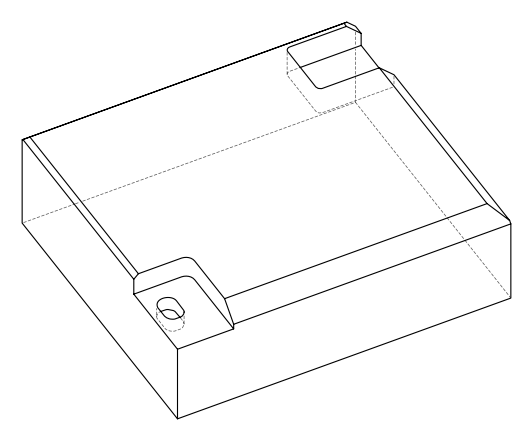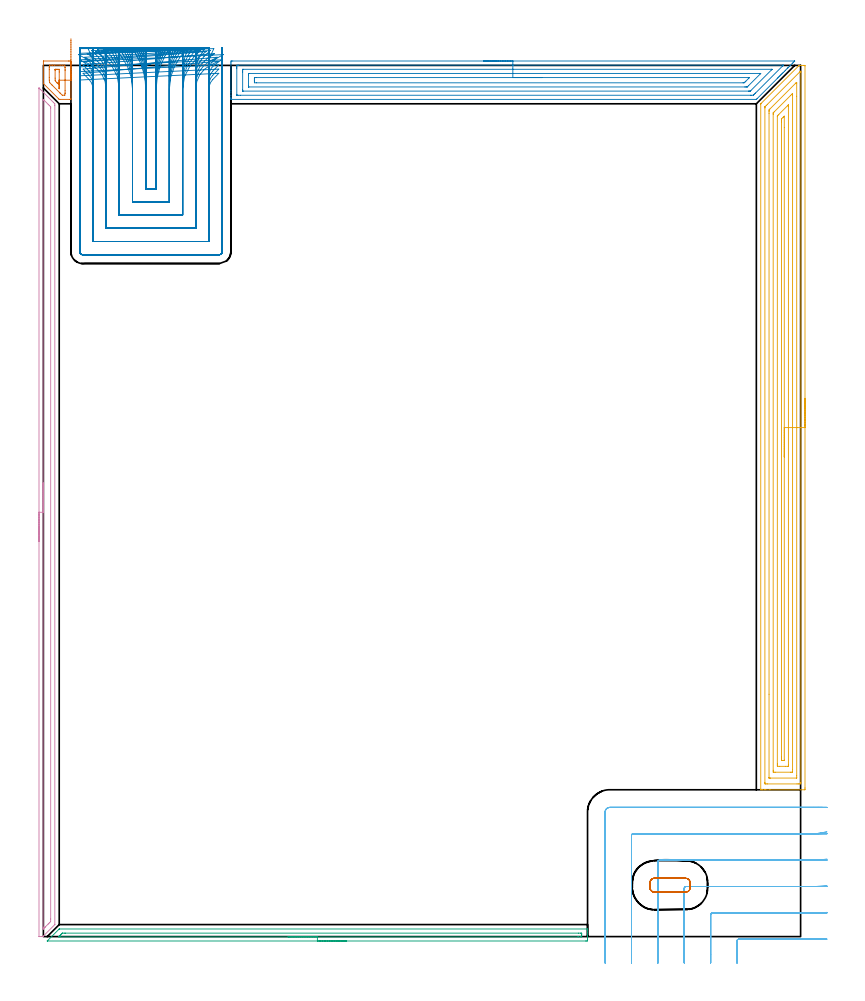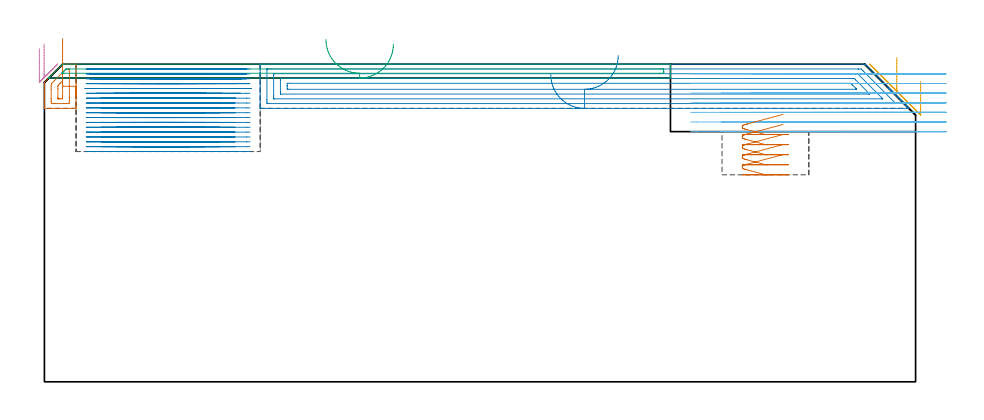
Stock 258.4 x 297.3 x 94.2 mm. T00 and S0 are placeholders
(PLAN: 8 operations, 2 tool changes, 78.3 min)
(1 AREA_MILL | FG_CHAMFER_SURFACE | UGT0205_001 | 0.57 min | 1394 mm3)
(2 AREA_MILL_1 | FG_CHAMFER_SURFACE_1 | UGT0205_001 | 7.7 min | 17257 mm3)
(3 AREA_MILL_2 | FG_CHAMFER_SURFACE_2 | UGT0205_001 | 3.08 min | 1600 mm3)
(4 AREA_MILL_3 | FG_CHAMFER_SURFACE_3 | UGT0205_001 | 4.77 min | 4123 mm3)
(5 AREA_MILL_4 | FG_CHAMFER_SURFACE_4 | UGT0205_001 | 11.83 min | 28094 mm3)
(6 MILL_CORNER_NOTCH_RECTANGULAR | CORNER_NOTCH_RECTANGULAR | NXT0201_011 | Follow Part, ap 3, ae 75% | 7.94 min | 71756 mm3)
(7 MILL_RECTANGULAR_POCKET | POCKET_RECTANGULAR_STRAIGHT | NXT0201_011 | Follow Part, ap 3, ae 75% | 0.82 min | 4874 mm3)
(8 MILL_SLOT | SLOT_PARTIAL_RECTANGULAR | NXT0201_008 | Follow Part, ap 1.5, ae 75% | 41.59 min | 94266 mm3)
(TOOL UGT0205_001 | Chamfer Mill 20 x 3 x 45 deg. | D20 FL50 Z2)
(TOOL NXT0201_011 | ENDMILL 12mm [2P460-1200-NA 1630] | D12 FL38 Z6)
(TOOL NXT0201_008 | ENDMILL 6mm [2P460-0600-NA 1630] | D6 FL26 Z6)
(OP 1 AREA_MILL)
G17 G21 G94 G90
T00 M6
G54
G17 G0 G90 X9.4 Y306.392 S1061 M3
G43 Z104.2 H0
Z87.65
G94 G1 Y305.749 Z87.061 F250.
Y305.057 Z86.53
Y304.321 Z86.061
Y303.547 Z85.658
Y302.741 Z85.324
Y301.909 Z85.062
Y301.058 Z84.873
Y300.193 Z84.759
Y299.321 Z84.721
Y298.45 Z84.759
Y297.585 Z84.873
Y296.733 Z85.061
Y295.901 Z85.324
Y295.095 Z85.658
Y294.321 Z86.06
Y293.585 Z86.529
Y292.893 Z87.06
Y292.25 Z87.65
X9.399 Y286.009 Z93.889
X9.39 Y285.706 Z94.192
X9.066 Y285.7 Z94.2
X5.573
X5.405 Y285.704 Z94.189
X5.25 Y285.849 Z94.05
X0.066 Y291.033 Z88.865
X0.01 Y291.101 Z88.797
X0. Y291.167 Z88.731
Y298.602 Z81.297
X0.01 Y298.792 Z81.106
X0.099 Y298.8 Z81.1
X8.594
X9.065 Y298.797 Z81.103
X9.394 Y298.79 Z81.104
X9.398 Y298.396 Z81.498
X9.4 Y298.06 Z81.835
Y294.006 Z85.888
Y293.333 Z86.566
Y292.25 Z87.65
X7.4
Y288.657 Z91.243
X7.397 Y287.86 Z92.04
X7.394 Y287.784 Z92.116
X7.319 Y287.121 Z92.779
X7.182 Y287.12 Z92.78
X6.446 Y287.121 Z92.779
X5.692 Y287.86 Z92.04
X5.573 Y287.977 Z91.923
X2.954 Y290.596 Z89.304
X2.186 Y291.372 Z88.528
X2.081 Y291.481 Z88.419
X2.01 Y292.25 Z87.65
X2. Y293.209 Z86.691
Y295.843 Z84.057
X2.003 Y296.64 Z83.26
X2.006 Y296.716 Z83.184
X2.081 Y297.379 Z82.521
X2.217 Y297.381 Z82.519
X2.954 Y297.385 Z82.515
X3.086 Y297.386 Z82.514
X3.827
X5.705
X6.446 Y297.384 Z82.516
X7.183 Y297.381 Z82.519
X7.319 Y297.379 Z82.521
X7.391 Y296.64 Z83.26
X7.397 Y296.562 Z83.338
X7.4 Y295.762 Z84.138
Y295.681 Z84.219
Y292.25 Z87.65
X5.4 Y292.251 Z87.649
X5.399 Y291.546 Z88.354
X5.398 Y291.372 Z88.528
X5.39 Y290.678 Z89.222
X4.7 Y291.306 Z88.594
X4.636 Y291.372 Z88.528
X4.037 Y292.038 Z87.862
X4.015 Y292.25 Z87.65
X4.002 Y292.952 Z86.948
X4. Y295.588 Z84.312
X4.001 Y295.762 Z84.138
X4.003 Y295.938 Z83.962
X4.006 Y295.959 Z83.941
X4.008 Y295.964 Z83.936
X4.034 Y295.966 Z83.934
X4.145 Y295.97 Z83.93
X4.283 Y295.971 Z83.929
X4.492
X4.7
X5.369 Y295.967 Z83.933
X5.379 Y295.965 Z83.935
X5.393 Y295.944 Z83.956
X5.396 Y295.762 Z84.138
X5.4 Y295.058 Z84.842
Y292.424 Z87.476
Y292.251 Z87.649
Y291.662 Z88.292
X5.399 Y291.131 Z88.984
Y290.662 Z89.72
Y290.259 Z90.494
Y289.925 Z91.3
X5.398 Y289.663 Z92.132
Y289.474 Z92.984
Y289.36 Z93.848
Y289.322 Z94.72
Y289.36 Z95.592
Y289.474 Z96.456
Y289.663 Z97.308
X5.399 Y289.925 Z98.14
Y290.259 Z98.946
Y290.662 Z99.72
Y291.131 Z100.456
X5.4 Y291.662 Z101.148
Y292.251 Z101.791
G0 Z104.2
M5
M2
(OP 2 AREA_MILL_1)
G17 G21 G94 G90
T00 M6
G54
G17 G0 G90 X150.2 Y298.8 S1061 M3
G43 Z104.2 H0
Z91.1
G94 G1 X150.238 Z90.228 F250.
X150.352 Z89.364
X150.541 Z88.512
X150.803 Z87.68
X151.137 Z86.874
X151.54 Z86.1
X152.008 Z85.364
X152.54 Z84.672
X153.129 Z84.029
X153.772 Z83.44
X154.464 Z82.909
X155.2 Z82.44
X155.974 Z82.037
X156.78 Z81.703
X157.612 Z81.441
X158.463 Z81.252
X159.328 Z81.138
X160.2 Z81.1
X256.378 Y298.799 Z81.099
X256.383 Y298.795 Z81.104
X256.378 Y298.781 Z81.117
X256.316 Y298.716 Z81.183
X255.76 Y298.16 Z81.74
X255.559 Y297.957 Z81.939
X254.925 Y297.325 Z82.575
X254.889 Y297.289 Z82.61
X254.681 Y297.079 Z82.817
X254.09 Y296.49 Z83.41
X253.996 Y296.395 Z83.503
X253.803 Y296.201 Z83.695
X253.255 Y295.655 Z84.245
X252.925 Y295.323 Z84.573
X252.419 Y294.819 Z85.08
X252.209 Y294.608 Z85.289
X252.048 Y294.445 Z85.45
X251.888 Y294.287 Z85.61
X251.763 Y294.162 Z85.736
X251.608 Y294.006 Z85.889
X251.457 Y293.856 Z86.042
X251.316 Y293.715 Z86.183
X251.169 Y293.567 Z86.328
X251.025 Y293.424 Z86.474
X250.869 Y293.268 Z86.629
X250.73 Y293.128 Z86.768
X250.593 Y292.992 Z86.905
X250.423 Y292.822 Z87.076
X243.521 Y285.921 Z93.979
X243.313 Y285.714 Z94.185
X243.295 Y285.706 Z94.193
X243.277 Y285.7 Z94.2
X64.171
X64.01 Y285.702 Z94.188
X64.003 Y285.851 Z94.041
X64. Y286.008 Z93.891
Y286.311 Z93.589
Y286.982 Z92.913
Y288.195 Z91.702
Y288.738 Z91.156
X64.001 Y297.79 Z82.107
X64.006 Y298.396 Z81.501
X64.01 Y298.792 Z81.105
X64.211 Y298.796 Z81.103
X64.617 Y298.8 Z81.1
X160.2
Y297.386 Z82.514
X252.209 Y297.385 Z82.515
X252.345
X252.462 Y297.381 Z82.519
X252.511 Y297.379 Z82.521
Y297.373 Z82.527
X252.438 Y297.294 Z82.606
X252.307 Y297.158 Z82.742
X252.209 Y297.059 Z82.841
X243.01 Y287.86 Z92.04
X242.698 Y287.551 Z92.349
X242.383 Y287.244 Z92.656
X242.242 Y287.12 Z92.78
X241.49 Y287.115 Z92.785
X241.355
X67.162 Y287.114 Z92.786
X66.404 Y287.115 Z92.785
X66.267 Y287.116 Z92.784
X66.048 Y287.121 Z92.779
X66.009 Y287.129 Z92.771
X66.005 Y287.158 Z92.742
X66.003 Y287.189 Z92.711
X66.001 Y287.378 Z92.522
X66. Y296.159 Z83.741
X66.004 Y296.64 Z83.26
X66.009 Y297.028 Z82.872
X66.034 Y297.379 Z82.521
X66.404 Y297.384 Z82.516
X66.54 Y297.385 Z82.515
X160.2 Y297.386 Z82.514
Y295.972 Z83.928
X248.424 Y295.971 Z83.929
X248.499 Y295.97 Z83.93
X248.636 Y295.966 Z83.934
X248.652 Y295.964 Z83.936
X248.645 Y295.952 Z83.948
X248.636 Y295.937 Z83.963
X248.549 Y295.848 Z84.052
X248.463 Y295.762 Z84.138
X241.438 Y288.738 Z91.162
X241.267 Y288.575 Z91.325
X241.234 Y288.545 Z91.355
X241.213 Y288.535 Z91.365
X241.164 Y288.533 Z91.367
X241.022 Y288.53 Z91.37
X240.809 Y288.529 Z91.371
X240.597
X68.12
X68.063 Y288.53 Z91.37
X68.026 Y288.533 Z91.367
X68.012 Y288.535 Z91.365
X68.01 Y288.551 Z91.349
X68.003 Y288.738 Z91.162
X68.001 Y288.924 Z90.976
X68. Y295.071 Z84.829
X68.003 Y295.762 Z84.138
X68.007 Y295.943 Z83.957
X68.013 Y295.965 Z83.935
X68.032 Y295.967 Z83.933
X68.084 Y295.969 Z83.931
X68.191 Y295.971 Z83.929
X160.2 Y295.972 Z83.928
Y294.557 Z85.343
X244.503
X244.671 Y294.554 Z85.346
X244.778 Y294.55 Z85.35
X244.789 Y294.549 Z85.351
X244.782 Y294.539 Z85.361
X244.758 Y294.51 Z85.39
X244.722 Y294.471 Z85.429
X244.657 Y294.405 Z85.495
X240.597 Y290.346 Z89.554
X240.224 Y289.982 Z89.918
X240.189 Y289.95 Z89.95
X240.123 Y289.947 Z89.953
X239.984 Y289.945 Z89.955
X239.703 Y289.943 Z89.957
X239.371
X70.139
X70.062 Y289.945 Z89.955
X70.027 Y289.947 Z89.953
X70.012 Y289.949 Z89.951
X70.009 Y289.967 Z89.933
X70.005 Y290.067 Z89.833
X70. Y290.471 Z89.429
Y293.983 Z85.917
X70.003 Y294.434 Z85.466
X70.007 Y294.54 Z85.36
X70.01 Y294.549 Z85.351
X70.018 Y294.551 Z85.349
X70.055 Y294.555 Z85.345
X70.123 Y294.556 Z85.344
X160.2 Y294.557 Z85.343
Y293.143 Z86.757
X240.597 Y293.142 Z86.758
X240.918 Y293.128 Z86.772
X240.762 Y292.966 Z86.934
X240.597 Y292.796 Z87.104
X239.703 Y291.902 Z87.998
X239.434 Y291.637 Z88.263
X239.162 Y291.372 Z88.528
X238.825 Y291.358 Z88.542
X238.81 Y291.357 Z88.543
X72.657
X72.01 Y291.372 Z88.528
X72.002 Y292.016 Z87.884
X72.001 Y292.25 Z87.65
X72.004 Y292.892 Z87.008
X72.01 Y293.128 Z86.772
X72.642 Y293.143 Z86.757
X72.657
X160.2
X161.072 Z86.795
X161.936 Z86.909
X162.788 Z87.098
X163.62 Z87.36
X164.426 Z87.694
X165.2 Z88.097
X165.936 Z88.565
X166.628 Z89.096
X167.271 Z89.686
X167.86 Z90.329
X168.392 Z91.021
X168.86 Z91.757
X169.263 Z92.531
X169.597 Z93.337
X169.859 Z94.169
X170.048 Z95.02
X170.162 Z95.885
X170.2 Z96.757
G0 Z104.2
M5
M2
(OP 3 AREA_MILL_2)
G17 G21 G94 G90
T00 M6
G54
G17 G0 G90 X103.5 Y-1.5 S1061 M3
G43 Z104.2 H0
Z100.1
G94 G1 X103.462 Z99.228 F250.
X103.348 Z98.364
X103.159 Z97.512
X102.897 Z96.68
X102.563 Z95.874
X102.16 Z95.1
X101.692 Z94.364
X101.16 Z93.672
X100.571 Z93.029
X99.928 Z92.44
X99.236 Z91.908
X98.5 Z91.44
X97.726 Z91.037
X96.92 Z90.703
X96.088 Z90.441
X95.236 Z90.252
X94.372 Z90.138
X93.5 Z90.1
X1.381
X1.318 Y-1.495 Z90.102
X1.316 Z90.103
X1.332 Y-1.467 Z90.131
X5.192 Y2.392 Z93.992
X5.363 Y2.561 Z94.157
X5.405 Y2.596 Z94.189
X5.494 Y2.6 Z94.2
X185.527
X185.69 Y2.598 Z94.189
X185.696 Y2.483 Z94.076
X185.7 Y2.362 Z93.961
Y2.096 Z93.695
Y1.421 Z93.016
Y0.213 Z91.81
Y-0.321 Z91.273
Y-0.925 Z90.67
X185.696 Y-1.192 Z90.403
X185.69 Y-1.493 Z90.103
X185.393 Y-1.497 Z90.101
X185.08 Y-1.5 Z90.1
X93.5
Y-0.086 Z91.514
X5.862 Y-0.085 Z91.515
X5.494 Y-0.084 Z91.516
X5.248 Y-0.082 Z91.518
X5.192 Y-0.079 Z91.521
X5.214 Y-0.048 Z91.552
X5.268 Y0.011 Z91.611
X5.494 Y0.243 Z91.843
X5.648 Y0.399 Z91.999
X5.8 Y0.55 Z92.15
X6.091 Y0.838 Z92.438
X6.387 Y1.127 Z92.727
X6.452 Y1.179 Z92.779
X6.508 Y1.181 Z92.781
X6.631 Y1.184 Z92.784
X7.28 Y1.186 Z92.786
X7.522
X182.642 Y1.185 Z92.785
X183.293 Y1.183 Z92.783
X183.619 Y1.179 Z92.779
X183.69 Y1.177 Z92.777
X183.694 Y1.078 Z92.678
X183.699 Y0.945 Z92.545
Y0.55 Z92.15
Y0.155 Z91.755
X183.694 Y0.022 Z91.622
X183.69 Y-0.077 Z91.523
X183.619 Y-0.079 Z91.521
X183.293 Y-0.083 Z91.517
X182.642 Y-0.085 Z91.515
X182.4 Y-0.086 Z91.514
X93.5
X92.628 Z91.552
X91.764 Z91.666
X90.912 Z91.855
X90.08 Z92.117
X89.274 Z92.451
X88.5 Z92.854
X87.764 Z93.323
X87.072 Z93.854
X86.429 Z94.443
X85.84 Z95.086
X85.308 Z95.778
X84.84 Z96.514
X84.437 Z97.288
X84.103 Z98.094
X83.841 Z98.926
X83.652 Z99.778
X83.538 Z100.643
X83.5 Z101.514
G0 Z104.2
M5
M2
(OP 4 AREA_MILL_3)
G17 G21 G94 G90
T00 M6
G54
G17 G0 G90 X-1.5 Y134.8 S1061 M3
G43 Z104.2 H0
Z98.8
G94 G1 Y134.838 Z97.928 F250.
Y134.952 Z97.064
Y135.141 Z96.212
Y135.403 Z95.38
Y135.737 Z94.574
Y136.14 Z93.8
Y136.608 Z93.064
Y137.139 Z92.372
Y137.729 Z91.729
Y138.372 Z91.14
Y139.064 Z90.608
Y139.8 Z90.14
Y140.574 Z89.737
Y141.38 Z89.403
Y142.212 Z89.141
Y143.063 Z88.952
Y143.928 Z88.838
Y144.8 Z88.8
Y289.319
X-1.497 Y289.585 Z88.802
X-1.496 Y289.586 Z88.804
X-1.485 Y289.585 Z88.815
X-1.36 Y289.46 Z88.94
X-1.01 Y289.112 Z89.286
X3.41 Y284.691 Z93.707
X3.857 Y284.243 Z94.156
X3.898 Y284.195 Z94.184
X3.9 Y283.632 Z94.2
Y4.182
X3.894 Y4.105 Z94.191
X3.878 Y4.077 Z94.176
X-0.035 Y0.164 Z90.263
X-0.126 Y0.075 Z90.172
X-0.194 Y0.01 Z90.103
X-0.451 Y0. Z89.848
X-1.251 Z89.048
X-1.493 Y0.01 Z88.805
X-1.5 Y0.063 Z88.8
Y144.8
X-0.086 Z90.214
Y285.418
X-0.084 Y285.596 Z90.216
X-0.081 Y285.684 Z90.219
X-0.08 Y285.713 Z90.22
X-0.059 Y285.697 Z90.241
X0.025 Y285.618 Z90.325
X0.231 Y285.418 Z90.531
X1.642 Y284.008 Z91.942
X2.015 Y283.632 Z92.315
X2.397 Y283.241 Z92.697
X2.479 Y283.148 Z92.779
X2.481 Y283.099 Z92.781
X2.484 Y282.993 Z92.784
X2.486 Y282.781 Z92.786
Y282.74
X2.485 Y6.009 Z92.785
Y5.967
X2.47 Y5.132 Z92.77
X2.419 Y5.075 Z92.719
X2.031 Y4.682 Z92.331
X1.642 Y4.292 Z91.942
X0.639 Y3.289 Z90.939
X0.584 Y3.234 Z90.884
X0.252 Y2.907 Z90.552
X-0.072 Y2.59 Z90.228
X-0.079 Y2.586 Z90.221
X-0.081 Y2.618 Z90.219
X-0.084 Y2.707 Z90.216
X-0.085 Y2.887 Z90.215
X-0.086 Y3.248 Z90.214
Y144.8
Y145.671 Z90.252
Y146.536 Z90.366
Y147.388 Z90.555
Y148.22 Z90.817
Y149.026 Z91.151
Y149.8 Z91.554
Y150.536 Z92.023
Y151.228 Z92.554
Y151.871 Z93.143
Y152.46 Z93.786
Y152.991 Z94.478
Y153.46 Z95.214
Y153.863 Z95.988
Y154.197 Z96.794
Y154.459 Z97.626
Y154.648 Z98.478
Y154.762 Z99.343
Y154.8 Z100.214
G0 Z104.2
M5
M2
(OP 5 AREA_MILL_4)
G17 G21 G94 G90
T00 M6
G54
G17 G0 G90 X259.9 Y183.7 S1061 M3
G43 Z104.2 H0
Z89.1
G94 G1 Y183.662 Z88.228 F250.
Y183.548 Z87.364
Y183.359 Z86.512
Y183.097 Z85.68
Y182.763 Z84.874
Y182.36 Z84.1
Y181.891 Z83.364
Y181.36 Z82.672
Y180.771 Z82.029
Y180.128 Z81.44
Y179.436 Z80.909
Y178.7 Z80.44
Y177.926 Z80.037
Y177.12 Z79.703
Y176.288 Z79.441
Y175.436 Z79.252
Y174.572 Z79.138
Y173.7 Z79.1
Y50.732
X259.896 Y50.321 Z79.102
X259.892 Y50.11 Z79.106
X259.678 Y50.1 Z79.319
X247.932 Z91.063
X246.529 Z92.467
X246.165 Z92.83
X245.436 Z93.563
X245.197 Z93.803
X244.816 Y50.107 Z94.175
X244.803 Y50.109 Z94.188
X244.8 Y50.284 Z94.2
Y284.148
X244.805 Y284.194 Z94.191
X244.849 Y284.25 Z94.149
X257.736 Y297.137 Z81.262
X257.778 Y297.179 Z81.219
X257.898 Y297.29 Z81.094
X258.014 Y297.299 Z80.979
X258.38 Y297.3 Z80.619
X258.458 Z80.542
X258.69 Z80.31
X259.419 Z79.577
X259.782 Z79.214
X259.891 Y297.297 Z79.105
X259.9 Y297.116 Z79.1
Y173.7
X258.486 Z80.514
X258.485 Y52.571 Z80.515
X258.484 Y52.52 Z80.516
X258.475 Y52.11 Z80.525
X258.064 Y52.103 Z80.936
X257.652 Y52.101 Z81.348
X257.183 Y52.1 Z81.817
X247.049 Y52.101 Z91.951
X246.577 Y52.103 Z92.423
X246.332 Y52.11 Z92.668
X246.221 Y52.127 Z92.779
X246.215 Y52.469 Z92.785
Y52.52
Y282.782
X246.216 Y282.993 Z92.784
X246.219 Y283.098 Z92.781
X246.221 Y283.147 Z92.779
X246.239 Y283.178 Z92.761
X246.308 Y283.254 Z92.693
X246.679 Y283.628 Z92.321
X247.049 Y283.999 Z91.951
X258.101 Y295.051 Z80.899
X258.235 Y295.183 Z80.765
X258.293 Y295.237 Z80.707
X258.347 Y295.285 Z80.653
X258.419 Y295.294 Z80.581
X258.446 Z80.554
X258.469 Y295.29 Z80.531
X258.479 Y295.284 Z80.521
X258.486 Y294.88 Z80.514
Y173.7
X257.072 Z81.928
Y54.896 Z81.929
X257.07 Y54.309 Z81.93
X257.068 Y54.155 Z81.932
X257.065 Y54.119 Z81.935
X257.063 Y54.11 Z81.937
X257.042 Y54.107 Z81.958
X256.973 Y54.101 Z82.027
X248.138 Y54.1 Z90.862
X247.932 Y54.101 Z91.068
X247.726 Y54.103 Z91.274
X247.667 Y54.106 Z91.333
X247.637 Y54.11 Z91.363
X247.635 Y54.126 Z91.365
X247.631 Y54.206 Z91.369
X247.629 Y54.309 Z91.371
X247.628 Y82.703 Z91.372
X247.629 Y280.878 Z91.371
Y281.465
X247.631 Y281.77 Z91.369
X247.636 Y282.065 Z91.365
X247.642 Y282.131 Z91.358
X247.895 Y282.396 Z91.105
X256.802 Y291.302 Z82.198
X256.919 Y291.407 Z82.081
X257.065 Y291.508 Z81.935
X257.069 Y291.302 Z81.931
X257.07 Y291.173 Z81.93
X257.071 Y286.761 Z81.929
X257.072 Y173.7 Z81.928
X255.657 Z83.343
Y56.992
X255.654 Y56.331 Z83.346
X255.65 Y56.115 Z83.35
X255.441 Y56.109 Z83.559
X255.001 Y56.1 Z83.999
X249.699 Z89.301
X249.258 Y56.108 Z89.742
X249.05 Y56.113 Z89.95
X249.048 Y56.234 Z89.952
X249.043 Y56.761 Z89.957
Y280.571
X249.046 Y280.903 Z89.954
X249.05 Y281.067 Z89.95
X249.058 Y281.097 Z89.942
X249.076 Y281.121 Z89.924
X249.114 Y281.163 Z89.886
X249.414 Y281.465 Z89.586
X255.001 Y287.052 Z83.999
X255.336 Y287.386 Z83.664
X255.467 Y287.513 Z83.533
X255.65 Y287.688 Z83.35
X255.654 Y287.432 Z83.346
X255.657 Y287.061 Z83.343
Y173.7
X254.243 Z84.757
X254.242 Y58.525 Z84.758
X254.239 Y58.27 Z84.761
X254.236 Y58.11 Z84.764
X254.201 Y58.106 Z84.799
X254.117 Y58.103 Z84.883
X253.906 Y58.1 Z85.094
X253.234 Z85.766
X251.255 Z87.745
X250.583 Y58.104 Z88.417
X250.487 Y58.107 Z88.513
X250.465 Y58.109 Z88.535
X250.462 Y58.228 Z88.538
X250.459 Y58.398 Z88.541
X250.457 Y58.908 Z88.543
Y279.803
X250.46 Y279.931 Z88.54
X250.464 Y280.015 Z88.536
X250.469 Y280.06 Z88.531
X250.485 Y280.079 Z88.515
X250.583 Y280.183 Z88.417
X250.775 Y280.376 Z88.225
X250.969 Y280.571 Z88.031
X253.886 Y283.488 Z85.114
X254.117 Y283.719 Z84.883
X254.195 Y283.794 Z84.805
X254.223 Y283.818 Z84.777
X254.232 Y283.825 Z84.768
X254.236 Y283.804 Z84.764
X254.24 Y283.636 Z84.76
X254.243 Y283.381 Z84.757
Y283.254
Y173.7
X252.829 Z86.171
Y60.205
X252.827 Y60.145 Z86.173
X252.825 Y60.116 Z86.175
X252.822 Y60.11 Z86.178
X252.809 Y60.104 Z86.191
X252.35 Y60.102 Z86.65
X251.925 Y60.104 Z87.075
X251.879 Y60.11 Z87.121
X251.877 Y60.154 Z87.123
X251.873 Y60.569 Z87.127
X251.871 Y61.053 Z87.129
Y61.463
Y277.888
X251.873 Y278.371 Z87.127
X251.876 Y278.782 Z87.124
X251.879 Y279.019 Z87.121
X252.436 Y279.589 Z86.564
X252.524 Y279.676 Z86.476
X252.636 Y279.788 Z86.364
X252.731 Y279.88 Z86.269
X252.797 Y279.941 Z86.203
X252.82 Y279.96 Z86.18
X252.822 Y279.952 Z86.178
X252.825 Y279.902 Z86.175
X252.828 Y279.778 Z86.172
X252.829 Y276.127 Z86.171
Y173.7
Y172.828 Z86.209
Y171.963 Z86.323
Y171.112 Z86.512
Y170.28 Z86.774
Y169.474 Z87.108
Y168.7 Z87.511
Y167.964 Z87.98
Y167.272 Z88.511
Y166.629 Z89.1
Y166.04 Z89.743
Y165.508 Z90.435
Y165.04 Z91.171
Y164.637 Z91.945
Y164.303 Z92.751
Y164.041 Z93.583
Y163.852 Z94.435
Y163.738 Z95.3
Y163.7 Z96.171
G0 Z104.2
M5
M2
(OP 6 MILL_CORNER_NOTCH_RECTANGULAR)
G17 G21 G94 G90
T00 M6
G54
G17 G0 G90 X267.334 Y-0.779 S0 M3
G43 Z104.2 H1
Z91.343
G94 G1 X264.336 Y-0.876 F250.
G2 X262.872 Y-0.9 R45. F500.
G1 X237.296
G3 X236.7 Y-1.496 R0.6
G1 Y-6.
Y-9. F250.
G0 Z104.2
X267.397 Y8.26
Z91.343
G1 X264.4 Y8.132
G2 X262.872 Y8.1 R36. F500.
G1 X228.296
G3 X227.7 Y7.504 R0.6
G1 Y-6.
Y-9. F250.
G0 Z104.2
X267.395 Y17.313
Z91.343
G1 X264.4 Y17.143
G2 X262.872 Y17.1 R27. F500.
G1 X219.296
G3 X218.7 Y16.503 R0.6
G1 Y-6.
Y-9. F250.
G0 Z104.2
X267.389 Y26.42
Z91.343
G1 X264.4 Y26.165
G2 X262.872 Y26.1 R18. F500.
G1 X210.297
G3 X209.7 Y25.503 R0.6
G1 Y-6.
Y-9. F250.
G0 Z104.2
X267.356 Y35.74
Z91.343
G1 X264.4 Y35.231
G2 X262.872 Y35.1 R9. F500.
G1 X201.297
G3 X200.7 Y34.503 R0.6
G1 Y-6.
Y-9. F250.
G0 Z104.2
X265.872 Y44.1
Z91.343
G1 X262.872
X193.3 F500.
G3 X191.7 Y42.5 R1.6
G1 Y-6.
Y-9. F250.
G0 Z104.2
X267.334 Y-0.779
Z88.486
G1 X264.336 Y-0.876
G2 X262.88 Y-0.9 R45. F500.
G1 X237.296
G3 X236.7 Y-1.496 R0.6
G1 Y-6.
Y-9. F250.
G0 Z104.2
X267.397 Y8.259
Z88.486
G1 X264.4 Y8.132
G2 X262.88 Y8.1 R36. F500.
G1 X228.296
G3 X227.7 Y7.504 R0.6
G1 Y-6.
Y-9. F250.
G0 Z104.2
X267.395 Y17.312
Z88.486
G1 X264.4 Y17.143
G2 X262.88 Y17.1 R27. F500.
G1 X219.296
G3 X218.7 Y16.504 R0.6
G1 Y-6.
Y-9. F250.
G0 Z104.2
X267.389 Y26.418
Z88.486
G1 X264.4 Y26.164
G2 X262.88 Y26.1 R18. F500.
G1 X210.297
G3 X209.7 Y25.503 R0.6
G1 Y-6.
Y-9. F250.
G0 Z104.2
X267.357 Y35.736
Z88.486
G1 X264.4 Y35.229
G2 X262.88 Y35.1 R9. F500.
G1 X201.297
G3 X200.7 Y34.503 R0.6
G1 Y-6.
Y-9. F250.
G0 Z104.2
X265.88 Y44.1
Z88.486
G1 X262.88
X193.3 F500.
G3 X191.7 Y42.5 R1.6
G1 Y-6.
Y-9. F250.
G0 Z104.2
X267.332 Y-0.884
Z85.629
G1 X264.332 Y-0.899
G2 X264.095 Y-0.9 R45. F500.
G1 X237.296
G3 X236.7 Y-1.496 R0.6
G1 Y-6.
Y-9. F250.
G0 Z104.2
X267.4 Y8.127
Z85.629
G1 X264.4 Y8.101
G2 X264.095 Y8.1 R36. F500.
G1 X228.296
G3 X227.7 Y7.504 R0.6
G1 Y-6.
Y-9. F250.
G0 Z104.2
X267.4 Y17.136
Z85.629
G1 X264.4 Y17.102
G2 X264.095 Y17.1 R27. F500.
G1 X219.296
G3 X218.7 Y16.504 R0.6
G1 Y-6.
Y-9. F250.
G0 Z104.2
X267.4 Y26.153
Z85.629
G1 X264.4 Y26.103
G2 X264.095 Y26.1 R18. F500.
G1 X210.297
G3 X209.7 Y25.503 R0.6
G1 Y-6.
Y-9. F250.
G0 Z104.2
X267.398 Y35.207
Z85.629
G1 X264.4 Y35.105
G2 X264.095 Y35.1 R9. F500.
G1 X201.297
G3 X200.7 Y34.503 R0.6
G1 Y-6.
Y-9. F250.
G0 Z104.2
X267.095 Y44.1
Z85.629
G1 X264.095
X193.3 F500.
G3 X191.7 Y42.5 R1.6
G1 Y-6.
Y-9. F250.
G0 Z104.2
X267.332 Y-0.9
Z82.771
G1 X264.332
X237.296 F500.
G3 X236.7 Y-1.496 R0.6
G1 Y-6.
Y-9. F250.
G0 Z104.2
X267.4 Y8.1
Z82.771
G1 X264.4
X228.296 F500.
G3 X227.7 Y7.504 R0.6
G1 Y-6.
Y-9. F250.
G0 Z104.2
X267.4 Y17.1
Z82.771
G1 X264.4
X219.296 F500.
G3 X218.7 Y16.504 R0.6
G1 Y-6.
Y-9. F250.
G0 Z104.2
X267.4 Y26.1
Z82.771
G1 X264.4
X210.297 F500.
G3 X209.7 Y25.503 R0.6
G1 Y-6.
Y-9. F250.
G0 Z104.2
X267.4 Y35.1
Z82.771
G1 X264.4
X201.297 F500.
G3 X200.7 Y34.503 R0.6
G1 Y-6.
Y-9. F250.
G0 Z104.2
X267.4 Y44.1
Z82.771
G1 X264.4
X193.3 F500.
G3 X191.7 Y42.5 R1.6
G1 Y-6.
Y-9. F250.
G0 Z104.2
X267.332 Y-0.9
Z79.914
G1 X264.332
X237.296 F500.
G3 X236.7 Y-1.496 R0.6
G1 Y-6.
Y-9. F250.
G0 Z104.2
X267.4 Y8.1
Z79.914
G1 X264.4
X228.296 F500.
G3 X227.7 Y7.504 R0.6
G1 Y-6.
Y-9. F250.
G0 Z104.2
X267.4 Y17.1
Z79.914
G1 X264.4
X219.296 F500.
G3 X218.7 Y16.504 R0.6
G1 Y-6.
Y-9. F250.
G0 Z104.2
X267.4 Y26.1
Z79.914
G1 X264.4
X210.297 F500.
G3 X209.7 Y25.503 R0.6
G1 Y-6.
Y-9. F250.
G0 Z104.2
X267.4 Y35.1
Z79.914
G1 X264.4
X201.297 F500.
G3 X200.7 Y34.503 R0.6
G1 Y-6.
Y-9. F250.
G0 Z104.2
X267.4 Y44.1
Z79.914
G1 X264.4
X193.3 F500.
G3 X191.7 Y42.5 R1.6
G1 Y-6.
Y-9. F250.
G0 Z104.2
X267.332 Y-0.9
Z77.057
G1 X264.332
X237.296 F500.
G3 X236.7 Y-1.496 R0.6
G1 Y-6.
Y-9. F250.
G0 Z104.2
X267.4 Y8.1
Z77.057
G1 X264.4
X228.296 F500.
G3 X227.7 Y7.504 R0.6
G1 Y-6.
Y-9. F250.
G0 Z104.2
X267.4 Y17.1
Z77.057
G1 X264.4
X219.296 F500.
G3 X218.7 Y16.504 R0.6
G1 Y-6.
Y-9. F250.
G0 Z104.2
X267.4 Y26.1
Z77.057
G1 X264.4
X210.297 F500.
G3 X209.7 Y25.503 R0.6
G1 Y-6.
Y-9. F250.
G0 Z104.2
X267.4 Y35.1
Z77.057
G1 X264.4
X201.297 F500.
G3 X200.7 Y34.503 R0.6
G1 Y-6.
Y-9. F250.
G0 Z104.2
X267.4 Y44.1
Z77.057
G1 X264.4
X193.3 F500.
G3 X191.7 Y42.5 R1.6
G1 Y-6.
Y-9. F250.
G0 Z104.2
X267.332 Y-0.9
Z74.2
G1 X264.332
X237.296 F500.
G3 X236.7 Y-1.496 R0.6
G1 Y-6.
Y-9. F250.
G0 Z104.2
X267.4 Y8.1
Z74.2
G1 X264.4
X228.296 F500.
G3 X227.7 Y7.504 R0.6
G1 Y-6.
Y-9. F250.
G0 Z104.2
X267.4 Y17.1
Z74.2
G1 X264.4
X219.296 F500.
G3 X218.7 Y16.504 R0.6
G1 Y-6.
Y-9. F250.
G0 Z104.2
X267.4 Y26.1
Z74.2
G1 X264.4
X210.297 F500.
G3 X209.7 Y25.503 R0.6
G1 Y-6.
Y-9. F250.
G0 Z104.2
X267.4 Y35.1
Z74.2
G1 X264.4
X201.297 F500.
G3 X200.7 Y34.503 R0.6
G1 Y-6.
Y-9. F250.
G0 Z104.2
X267.4 Y44.1
Z74.2
G1 X264.4
X193.3 F500.
G3 X191.7 Y42.5 R1.6
G1 Y-6.
Y-9. F250.
G0 Z104.2
M5
M2
(OP 7 MILL_RECTANGULAR_POCKET)
G17 G21 G94 G90
T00 M6
G54
G17 G0 G90 X219.054 Y19.9 S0 M3
G43 Z104.2 H1
Z79.309
G94 G1 X208.5 Z76.481 F250.
X208.377 Z76.448
X208.08 Y19.845 Z76.367
X207.8 Y19.732 Z76.286
X207.548 Y19.566 Z76.205
X207.334 Y19.352 Z76.124
X207.168 Y19.1 Z76.043
X207.055 Y18.82 Z75.962
X207. Y18.523 Z75.882
Y16.577 Z75.36
X207.055 Y16.28 Z75.279
X207.168 Y16. Z75.198
X207.334 Y15.748 Z75.117
X207.548 Y15.534 Z75.036
X207.8 Y15.368 Z74.956
X208.08 Y15.255 Z74.875
X208.377 Y15.2 Z74.794
X213.85 Z73.327
X219.2 F500.
G3 X220.7 Y16.7 R1.5
G1 Y18.4
G3 X219.2 Y19.9 R1.5
G1 X208.5
G3 X207. Y18.4 R1.5
G1 Y16.7
G3 X208.5 Y15.2 R1.5
G1 X213.85
X214.85
G0 X219.054 Y19.9 Z76.327
G1 X208.5 Z73.499 F250.
X208.377 Z73.466
X208.08 Y19.845 Z73.385
X207.8 Y19.732 Z73.305
X207.548 Y19.566 Z73.224
X207.334 Y19.352 Z73.143
X207.168 Y19.1 Z73.062
X207.055 Y18.82 Z72.981
X207. Y18.523 Z72.9
Y16.577 Z72.379
X207.055 Y16.28 Z72.298
X207.168 Y16. Z72.217
X207.334 Y15.748 Z72.136
X207.548 Y15.534 Z72.055
X207.8 Y15.368 Z71.974
X208.08 Y15.255 Z71.893
X208.377 Y15.2 Z71.812
X213.85 Z70.345
X219.2 F500.
G3 X220.7 Y16.7 R1.5
G1 Y18.4
G3 X219.2 Y19.9 R1.5
G1 X208.5
G3 X207. Y18.4 R1.5
G1 Y16.7
G3 X208.5 Y15.2 R1.5
G1 X213.85
X214.85
G0 X219.054 Y19.9 Z73.345
G1 X208.5 Z70.517 F250.
X208.377 Z70.485
X208.08 Y19.845 Z70.404
X207.8 Y19.732 Z70.323
X207.548 Y19.566 Z70.242
X207.334 Y19.352 Z70.161
X207.168 Y19.1 Z70.08
X207.055 Y18.82 Z69.999
X207. Y18.523 Z69.918
Y16.577 Z69.397
X207.055 Y16.28 Z69.316
X207.168 Y16. Z69.235
X207.334 Y15.748 Z69.154
X207.548 Y15.534 Z69.073
X207.8 Y15.368 Z68.992
X208.08 Y15.255 Z68.911
X208.377 Y15.2 Z68.83
X213.85 Z67.364
X219.2 F500.
G3 X220.7 Y16.7 R1.5
G1 Y18.4
G3 X219.2 Y19.9 R1.5
G1 X208.5
G3 X207. Y18.4 R1.5
G1 Y16.7
G3 X208.5 Y15.2 R1.5
G1 X213.85
X214.85
G0 X219.054 Y19.9 Z70.364
G1 X208.5 Z67.536 F250.
X208.377 Z67.503
X208.08 Y19.845 Z67.422
X207.8 Y19.732 Z67.341
X207.548 Y19.566 Z67.26
X207.334 Y19.352 Z67.179
X207.168 Y19.1 Z67.098
X207.055 Y18.82 Z67.017
X207. Y18.523 Z66.936
Y16.577 Z66.415
X207.055 Y16.28 Z66.334
X207.168 Y16. Z66.253
X207.334 Y15.748 Z66.172
X207.548 Y15.534 Z66.091
X207.8 Y15.368 Z66.01
X208.08 Y15.255 Z65.929
X208.377 Y15.2 Z65.848
X213.85 Z64.382
X219.2 F500.
G3 X220.7 Y16.7 R1.5
G1 Y18.4
G3 X219.2 Y19.9 R1.5
G1 X208.5
G3 X207. Y18.4 R1.5
G1 Y16.7
G3 X208.5 Y15.2 R1.5
G1 X213.85
X214.85
G0 X219.054 Y19.9 Z67.382
G1 X208.5 Z64.554 F250.
X208.377 Z64.521
X208.08 Y19.845 Z64.44
X207.8 Y19.732 Z64.359
X207.548 Y19.566 Z64.278
X207.334 Y19.352 Z64.197
X207.168 Y19.1 Z64.116
X207.055 Y18.82 Z64.035
X207. Y18.523 Z63.954
Y16.577 Z63.433
X207.055 Y16.28 Z63.352
X207.168 Y16. Z63.271
X207.334 Y15.748 Z63.19
X207.548 Y15.534 Z63.109
X207.8 Y15.368 Z63.028
X208.08 Y15.255 Z62.947
X208.377 Y15.2 Z62.866
X213.85 Z61.4
X219.2 F500.
G3 X220.7 Y16.7 R1.5
G1 Y18.4
G3 X219.2 Y19.9 R1.5
G1 X208.5
G3 X207. Y18.4 R1.5
G1 Y16.7
G3 X208.5 Y15.2 R1.5
G1 X213.85
X214.85
G0 Z104.2
M5
M2
(OP 8 MILL_SLOT)
G17 G21 G94 G90
T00 M6
G54
G17 G0 G90 X30.569 Y302.918 S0 M3
G43 Z104.2 H1
Z92.761
G94 G1 X32.034 Y300.3 F250.
G2 X33.52 Y297.069 R22.5 F500.
G1 X36.7 Y297.744
X33.52 Y297.069
G2 X34.9 Y289.311 R22.5
G1 Y255.2
X38.5
Y289.313
G2 X41.365 Y300.3 R22.5
G1 X42.83 Y302.918 F250.
X24.825 Y302.676
X26.656 Y300.3
G2 X30.4 Y289.311 R18. F500.
G1 Y250.7
X43.
Y289.313
G2 X46.742 Y300.3 R18.
G1 X48.573 Y302.676 F250.
X17.8 Y302.043
X20.242 Y300.3
G2 X25.9 Y289.311 R13.5 F500.
G1 Y246.2
X47.5
Y289.313
G2 X53.155 Y300.3 R13.5
G1 X55.596 Y302.043 F250.
X13.714 Y298.707 F500.
X16.401 Y297.373 F250.
G2 X21.4 Y289.311 R9. F500.
G1 Y241.7
X52.
Y289.313
G2 X57. Y297.375 R9.
G1 X59.687 Y298.709 F250.
X13.54 Y294.598 F500.
X15.629 Y292.445 F250.
G2 X16.9 Y289.311 R4.5 F500.
G1 Y237.2
X56.5
Y289.313
G2 X57.771 Y292.448 R4.5
G1 X59.861 Y294.6 F250.
X12.4 Y292.311 F500.
Y289.311 F250.
Y233.7 F500.
G3 X13.4 Y232.7 R1.
G1 X60.
G3 X61. Y233.7 R1.
G1 Y289.313
Y292.313 F250.
G0 Z104.2
X31.501 Y303.016
Z91.322
G1 X32.774 Y300.3
G2 X34.9 Y290.752 R22.5 F500.
G1 Y255.2
X38.5
Y290.755
G2 X40.625 Y300.3 R22.5
G1 X41.897 Y303.017 F250.
X26.068 Y302.843
X27.659 Y300.3
G2 X30.4 Y290.752 R18. F500.
G1 Y250.7
X43.
Y290.755
G2 X45.739 Y300.3 R18.
G1 X47.33 Y302.844 F250.
X19.822 Y302.421
X21.944 Y300.3
G2 X25.9 Y290.752 R13.5 F500.
G1 Y246.2
X47.5
Y290.755
G2 X51.453 Y300.3 R13.5
G1 X53.574 Y302.422 F250.
X14.088 Y300.087 F500.
X16.72 Y298.648 F250.
G2 X21.4 Y290.752 R9. F500.
G1 Y241.7
X52.
Y290.755
G2 X56.679 Y298.65 R9.
G1 X59.311 Y300.091 F250.
X13.542 Y296.038 F500.
X15.63 Y293.885 F250.
G2 X16.9 Y290.752 R4.5 F500.
G1 Y237.2
X56.5
Y290.755
G2 X57.771 Y293.889 R4.5
G1 X59.86 Y296.042 F250.
X12.4 Y293.752 F500.
Y290.752 F250.
Y233.7 F500.
G3 X13.4 Y232.7 R1.
G1 X60.
G3 X61. Y233.7 R1.
G1 Y290.755
Y293.755 F250.
G0 Z104.2
X32.308 Y303.099
Z89.883
G1 X33.389 Y300.3
G2 X34.9 Y292.194 R22.5 F500.
G1 Y255.2
X38.5
Y292.198
G2 X40.01 Y300.3 R22.5
G1 X41.09 Y303.099 F250.
X27.12 Y302.979
X28.471 Y300.3
G2 X30.4 Y292.194 R18. F500.
G1 Y250.7
X43.
Y292.198
G2 X44.927 Y300.3 R18.
G1 X46.277 Y302.979 F250.
X21.394 Y302.699
X23.195 Y300.3
G2 X25.9 Y292.194 R13.5 F500.
G1 Y246.2
X47.5
Y292.198
G2 X50.202 Y300.3 R13.5
G1 X52.002 Y302.7 F250.
X14.97 Y301.326
X17.453 Y299.641
G2 X21.4 Y292.194 R9. F500.
G1 Y241.7
X52.
Y292.198
G2 X55.947 Y299.645 R9.
G1 X58.43 Y301.33 F250.
X13.517 Y297.485 F500.
X15.616 Y295.341 F250.
G2 X16.9 Y292.194 R4.5 F500.
G1 Y237.2
X56.5
Y292.198
G2 X57.783 Y295.344 R4.5
G1 X59.88 Y297.489 F250.
X12.4 Y295.194 F500.
Y292.194 F250.
Y233.7 F500.
G3 X13.4 Y232.7 R1.
G1 X60.
G3 X61. Y233.7 R1.
G1 Y292.198
Y295.198 F250.
G0 Z104.2
X33.068 Y303.172
Z88.444
G1 X33.937 Y300.3
G2 X34.9 Y293.787 R22.5 F500.
G1 Y255.2
X38.5
Y293.792
G2 X39.462 Y300.3 R22.5
G1 X40.33 Y303.172 F250.
X28.095 Y303.097
X29.18 Y300.3
G2 X30.4 Y293.787 R18. F500.
G1 Y250.7
X43.
Y293.792
G2 X44.218 Y300.3 R18.
G1 X45.303 Y303.097 F250.
X22.778 Y302.928
X24.225 Y300.3
G2 X25.9 Y293.787 R13.5 F500.
G1 Y246.2
X47.5
Y293.792
G2 X49.172 Y300.3 R13.5
G1 X50.619 Y302.928 F250.
X16.441 Y302.371
X18.612 Y300.3
G2 X21.4 Y293.787 R9. F500.
G1 Y241.7
X52.
Y293.792
G2 X54.784 Y300.3 R9.
G1 X56.953 Y302.372 F250.
X12.644 Y299.19 F500.
X15.063 Y297.415 F250.
G2 X16.9 Y293.787 R4.5 F500.
G1 Y237.2
X56.5
Y293.792
G2 X58.335 Y297.418 R4.5
G1 X60.753 Y299.194 F250.
X12.4 Y296.787 F500.
Y293.787 F250.
Y233.7 F500.
G3 X13.4 Y232.7 R1.
G1 X60.
G3 X61. Y233.7 R1.
G1 Y293.792
Y296.792 F250.
G0 Z104.2
X33.771 Y303.233
Z87.005
G1 X34.4 Y300.3
G2 X34.9 Y295.584 R22.5 F500.
G1 Y255.2
X38.5
Y295.587
G2 X38.999 Y300.3 R22.5
G1 X39.627 Y303.233 F250.
X28.985 Y303.195
X29.771 Y300.3
G2 X30.4 Y295.584 R18. F500.
G1 Y250.7
X43.
Y295.587
G2 X43.628 Y300.3 R18.
G1 X44.413 Y303.195 F250.
X24.001 Y303.111
X25.049 Y300.3
G2 X25.9 Y295.584 R13.5 F500.
G1 Y246.2
X47.5
Y295.587
G2 X48.349 Y300.3 R13.5
G1 X49.397 Y303.111 F250.
X18.493 Y302.855
X20.065 Y300.3
G2 X21.4 Y295.584 R9. F500.
G1 Y241.7
X52.
Y295.587
G2 X53.333 Y300.3 R9.
G1 X54.903 Y302.856 F250.
X12.01 Y300.978
X14.62 Y299.498
G2 X16.9 Y295.584 R4.5 F500.
G1 Y237.2
X56.5
Y295.587
G2 X58.781 Y299.502 R4.5
G1 X61.391 Y300.981 F250.
X12.4 Y298.584 F500.
Y295.584 F250.
Y233.7 F500.
G3 X13.4 Y232.7 R1.
G1 X60.
G3 X61. Y233.7 R1.
G1 Y295.587
Y298.587 F250.
G0 Z104.2
X34.572 Y303.29
Z85.567
G1 X34.822 Y300.3
G2 X34.9 Y298.425 R22.5 F500.
G1 Y255.2
X38.5
Y298.422
G2 X38.578 Y300.3 R22.5
G1 X38.829 Y303.29 F250.
X29.989 Y303.284
X30.302 Y300.3
G2 X30.4 Y298.425 R18. F500.
G1 Y250.7
X43.
Y298.422
G2 X43.098 Y300.3 R18.
G1 X43.411 Y303.284 F250.
X25.352 Y303.271
X25.769 Y300.3
G2 X25.9 Y298.425 R13.5 F500.
G1 Y246.2
X47.5
Y298.422
G2 X47.631 Y300.3 R13.5
G1 X48.049 Y303.271 F250.
X20.577 Y303.234
X21.202 Y300.3
G2 X21.4 Y298.425 R9. F500.
G1 Y241.7
X52.
Y298.422
G2 X52.198 Y300.3 R9.
G1 X52.824 Y303.234 F250.
X15.24 Y303.027
X16.491 Y300.3
G2 X16.9 Y298.425 R4.5 F500.
G1 Y237.2
X56.5
Y298.422
G2 X56.911 Y300.3 R4.5
G1 X58.162 Y303.026 F250.
X12.4 Y301.425
Y298.425
Y233.7 F500.
G3 X13.4 Y232.7 R1.
G1 X60.
G3 X61. Y233.7 R1.
G1 Y298.422
Y301.422 F250.
G0 X34.861 Y303.3 Z84.128
G1 X34.898 Y300.3
G2 X34.9 Y300.019 R22.5 F500.
G1 Y255.2
X38.5
Y300.005
G2 X38.502 Y300.3 R22.5
G1 X38.541 Y303.3 F250.
X30.351
X30.398 Y300.3
G2 X30.4 Y300.019 R18. F500.
G1 Y250.7
X43.
Y300.005
G2 X43.002 Y300.3 R18.
G1 X43.052 Y303.3 F250.
X25.835 Y303.299
X25.897 Y300.3
G2 X25.9 Y300.019 R13.5 F500.
G1 Y246.2
X47.5
Y300.005
G2 X47.503 Y300.3 R13.5
G1 X47.569 Y303.299 F250.
X21.302
X21.396 Y300.3
G2 X21.4 Y300.019 R9. F500.
G1 Y241.7
X52.
Y300.005
G2 X52.005 Y300.3 R9.
G1 X52.103 Y303.298 F250.
X16.704 Y303.294
X16.891 Y300.3
G2 X16.9 Y300.019 R4.5 F500.
G1 Y237.2
X56.5
Y300.005
G2 X56.51 Y300.3 R4.5
G1 X56.706 Y303.294 F250.
X12.4 Y303.019
Y300.019
Y233.7 F500.
G3 X13.4 Y232.7 R1.
G1 X60.
G3 X61. Y233.7 R1.
G1 Y300.005
Y303.005 F250.
G0 X34.9 Y303.3 Z82.689
G1 Y300.3
Y255.2 F500.
X38.5
Y300.3
Y303.3 F250.
X30.4
Y300.3
Y250.7 F500.
X43.
Y300.3
Y303.3 F250.
X25.9
Y300.3
Y246.2 F500.
X47.5
Y300.3
Y303.3 F250.
X21.4
Y300.3
Y241.7 F500.
X52.
Y300.3
Y303.3 F250.
X16.9
Y300.3
Y237.2 F500.
X56.5
Y300.3
Y303.3 F250.
X12.4
Y300.3
Y233.7 F500.
G3 X13.4 Y232.7 R1.
G1 X60.
G3 X61. Y233.7 R1.
G1 Y300.3
Y303.3 F250.
G0 X34.9 Z81.25
G1 Y300.3
Y255.2 F500.
X38.5
Y300.3
Y303.3 F250.
X30.4
Y300.3
Y250.7 F500.
X43.
Y300.3
Y303.3 F250.
X25.9
Y300.3
Y246.2 F500.
X47.5
Y300.3
Y303.3 F250.
X21.4
Y300.3
Y241.7 F500.
X52.
Y300.3
Y303.3 F250.
X16.9
Y300.3
Y237.2 F500.
X56.5
Y300.3
Y303.3 F250.
X12.4
Y300.3
Y233.7 F500.
G3 X13.4 Y232.7 R1.
G1 X60.
G3 X61. Y233.7 R1.
G1 Y300.3
Y303.3 F250.
G0 X34.9 Z79.811
G1 Y300.3
Y255.2 F500.
X38.5
Y300.3
Y303.3 F250.
X30.4
Y300.3
Y250.7 F500.
X43.
Y300.3
Y303.3 F250.
X25.9
Y300.3
Y246.2 F500.
X47.5
Y300.3
Y303.3 F250.
X21.4
Y300.3
Y241.7 F500.
X52.
Y300.3
Y303.3 F250.
X16.9
Y300.3
Y237.2 F500.
X56.5
Y300.3
Y303.3 F250.
X12.4
Y300.3
Y233.7 F500.
G3 X13.4 Y232.7 R1.
G1 X60.
G3 X61. Y233.7 R1.
G1 Y300.3
Y303.3 F250.
G0 X34.9 Z78.372
G1 Y300.3
Y255.2 F500.
X38.5
Y300.3
Y303.3 F250.
X30.4
Y300.3
Y250.7 F500.
X43.
Y300.3
Y303.3 F250.
X25.9
Y300.3
Y246.2 F500.
X47.5
Y300.3
Y303.3 F250.
X21.4
Y300.3
Y241.7 F500.
X52.
Y300.3
Y303.3 F250.
X16.9
Y300.3
Y237.2 F500.
X56.5
Y300.3
Y303.3 F250.
X12.4
Y300.3
Y233.7 F500.
G3 X13.4 Y232.7 R1.
G1 X60.
G3 X61. Y233.7 R1.
G1 Y300.3
Y303.3 F250.
G0 X34.9 Z76.933
G1 Y300.3
Y255.2 F500.
X38.5
Y300.3
Y303.3 F250.
X30.4
Y300.3
Y250.7 F500.
X43.
Y300.3
Y303.3 F250.
X25.9
Y300.3
Y246.2 F500.
X47.5
Y300.3
Y303.3 F250.
X21.4
Y300.3
Y241.7 F500.
X52.
Y300.3
Y303.3 F250.
X16.9
Y300.3
Y237.2 F500.
X56.5
Y300.3
Y303.3 F250.
X12.4
Y300.3
Y233.7 F500.
G3 X13.4 Y232.7 R1.
G1 X60.
G3 X61. Y233.7 R1.
G1 Y300.3
Y303.3 F250.
G0 X34.9 Z75.494
G1 Y300.3
Y255.2 F500.
X38.5
Y300.3
Y303.3 F250.
X30.4
Y300.3
Y250.7 F500.
X43.
Y300.3
Y303.3 F250.
X25.9
Y300.3
Y246.2 F500.
X47.5
Y300.3
Y303.3 F250.
X21.4
Y300.3
Y241.7 F500.
X52.
Y300.3
Y303.3 F250.
X16.9
Y300.3
Y237.2 F500.
X56.5
Y300.3
Y303.3 F250.
X12.4
Y300.3
Y233.7 F500.
G3 X13.4 Y232.7 R1.
G1 X60.
G3 X61. Y233.7 R1.
G1 Y300.3
Y303.3 F250.
G0 X34.9 Z74.056
G1 Y300.3
Y255.2 F500.
X38.5
Y300.3
Y303.3 F250.
X30.4
Y300.3
Y250.7 F500.
X43.
Y300.3
Y303.3 F250.
X25.9
Y300.3
Y246.2 F500.
X47.5
Y300.3
Y303.3 F250.
X21.4
Y300.3
Y241.7 F500.
X52.
Y300.3
Y303.3 F250.
X16.9
Y300.3
Y237.2 F500.
X56.5
Y300.3
Y303.3 F250.
X12.4
Y300.3
Y233.7 F500.
G3 X13.4 Y232.7 R1.
G1 X60.
G3 X61. Y233.7 R1.
G1 Y300.3
Y303.3 F250.
G0 X34.9 Z72.617
G1 Y300.3
Y255.2 F500.
X38.5
Y300.3
Y303.3 F250.
X30.4
Y300.3
Y250.7 F500.
X43.
Y300.3
Y303.3 F250.
X25.9
Y300.3
Y246.2 F500.
X47.5
Y300.3
Y303.3 F250.
X21.4
Y300.3
Y241.7 F500.
X52.
Y300.3
Y303.3 F250.
X16.9
Y300.3
Y237.2 F500.
X56.5
Y300.3
Y303.3 F250.
X12.4
Y300.3
Y233.7 F500.
G3 X13.4 Y232.7 R1.
G1 X60.
G3 X61. Y233.7 R1.
G1 Y300.3
Y303.3 F250.
G0 X34.9 Z71.178
G1 Y300.3
Y255.2 F500.
X38.5
Y300.3
Y303.3 F250.
X30.4
Y300.3
Y250.7 F500.
X43.
Y300.3
Y303.3 F250.
X25.9
Y300.3
Y246.2 F500.
X47.5
Y300.3
Y303.3 F250.
X21.4
Y300.3
Y241.7 F500.
X52.
Y300.3
Y303.3 F250.
X16.9
Y300.3
Y237.2 F500.
X56.5
Y300.3
Y303.3 F250.
X12.4
Y300.3
Y233.7 F500.
G3 X13.4 Y232.7 R1.
G1 X60.
G3 X61. Y233.7 R1.
G1 Y300.3
Y303.3 F250.
G0 X34.9 Z69.739
G1 Y300.3
Y255.2 F500.
X38.5
Y300.3
Y303.3 F250.
X30.4
Y300.3
Y250.7 F500.
X43.
Y300.3
Y303.3 F250.
X25.9
Y300.3
Y246.2 F500.
X47.5
Y300.3
Y303.3 F250.
X21.4
Y300.3
Y241.7 F500.
X52.
Y300.3
Y303.3 F250.
X16.9
Y300.3
Y237.2 F500.
X56.5
Y300.3
Y303.3 F250.
X12.4
Y300.3
Y233.7 F500.
G3 X13.4 Y232.7 R1.
G1 X60.
G3 X61. Y233.7 R1.
G1 Y300.3
Y303.3 F250.
G0 X34.9 Z68.3
G1 Y300.3
Y255.2 F500.
X38.5
Y300.3
Y303.3 F250.
X30.4
Y300.3
Y250.7 F500.
X43.
Y300.3
Y303.3 F250.
X25.9
Y300.3
Y246.2 F500.
X47.5
Y300.3
Y303.3 F250.
X21.4
Y300.3
Y241.7 F500.
X52.
Y300.3
Y303.3 F250.
X16.9
Y300.3
Y237.2 F500.
X56.5
Y300.3
Y303.3 F250.
X12.4
Y300.3
Y233.7 F500.
G3 X13.4 Y232.7 R1.
G1 X60.
G3 X61. Y233.7 R1.
G1 Y300.3
Y303.3 F250.
G0 Z104.2
M5
M2
